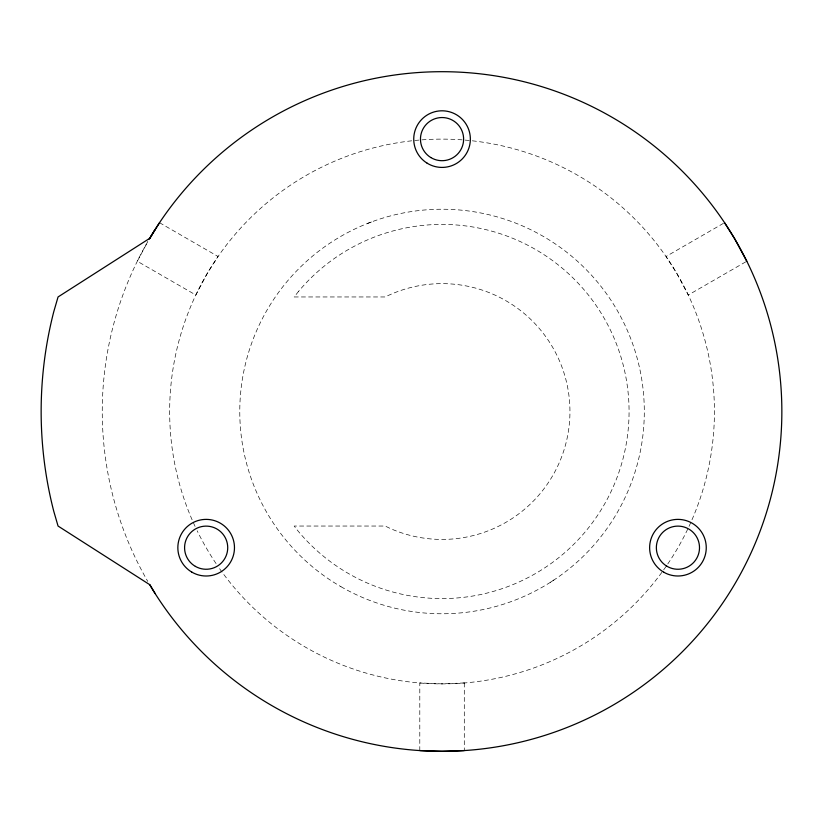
<?xml version="1.0" encoding="UTF-8"?>
<svg xmlns="http://www.w3.org/2000/svg" width="823" height="823" viewBox="0 0 823 823"><rect width="100%" height="100%" fill="white"/><g stroke="black" fill="none" stroke-linecap="round" stroke-linejoin="round"><path stroke-width="0.62" stroke-dasharray="4.12 3.09" d="M550.422 582.283L555.731 578.785M723.438 223.342L666.002 256.509L676.496 272.845L688.265 295.025L746.78 261.251M367.583 223.434L373.529 221.192M464.285 682.946L442.044 683.882L419.802 682.946L419.792 750.566M159.549 222.714L218.085 256.509L207.591 272.845L195.833 295.025L137.307 261.251L147.801 241.612A339.806 339.806 0 0 0 147.759 581.398M464.295 682.946L464.295 750.566M195.061 526.37A272.382 272.382 0 0 1 450.191 139.241A272.382 272.382 0 0 1 681.711 540.937A272.382 272.382 0 0 1 218.846 567.623M216.079 563.59A272.382 272.382 0 0 1 197.17 530.784M298.646 291.28L294.181 296.959L385.195 296.959A127.904 127.904 0 0 1 569.917 408.856A127.904 127.904 0 0 1 390.03 528.376L385.185 526.041L294.181 526.041L297.041 529.786A187.088 187.088 0 0 0 569.135 548.735A187.088 187.088 0 0 0 570.967 275.983A187.088 187.088 0 0 0 298.646 291.28M340.907 586.665A202.263 202.263 0 0 0 644.306 411.5A202.263 202.263 0 0 0 340.907 236.335A202.263 202.263 0 0 0 340.907 586.665"/><path stroke-width="1.23" d="M149.179 239.195L159.539 222.714M155.136 229.422L149.961 238.166L58.052 296.959L53.742 311.804A400.894 400.894 0 0 0 53.742 511.196L58.052 526.041L149.961 584.834L155.136 593.578M464.285 750.566L442.044 751.306L419.802 750.566M724.549 222.714L734.528 238.526L746.78 261.241M149.56 238.526A339.806 339.806 0 0 1 661.373 151.957A339.806 339.806 0 0 1 661.373 671.043A339.806 339.806 0 0 1 149.56 584.474M195.37 566.378A21.573 21.573 0 0 0 227.724 547.696A21.573 21.573 0 0 0 195.37 529.004A21.573 21.573 0 0 0 195.37 566.378M666.62 566.059A21.573 21.573 0 0 0 699.499 548.303A21.573 21.573 0 0 0 667.679 528.705A21.573 21.573 0 0 0 666.62 566.059M430.851 157.563A21.573 21.573 0 0 0 463.616 139.581A21.573 21.573 0 0 0 431.664 120.199A21.573 21.573 0 0 0 430.851 157.563M191.903 572.16A28.321 28.321 0 0 0 234.473 547.799A28.321 28.321 0 0 0 192.088 523.119A28.321 28.321 0 0 0 191.903 572.16M427.127 163.18A28.321 28.321 0 0 0 470.345 140.003A28.321 28.321 0 0 0 428.66 114.16A28.321 28.321 0 0 0 427.127 163.18M663.78 572.211A28.321 28.321 0 0 0 706.257 547.696A28.321 28.321 0 0 0 663.78 523.171A28.321 28.321 0 0 0 663.78 572.211"/></g></svg>
